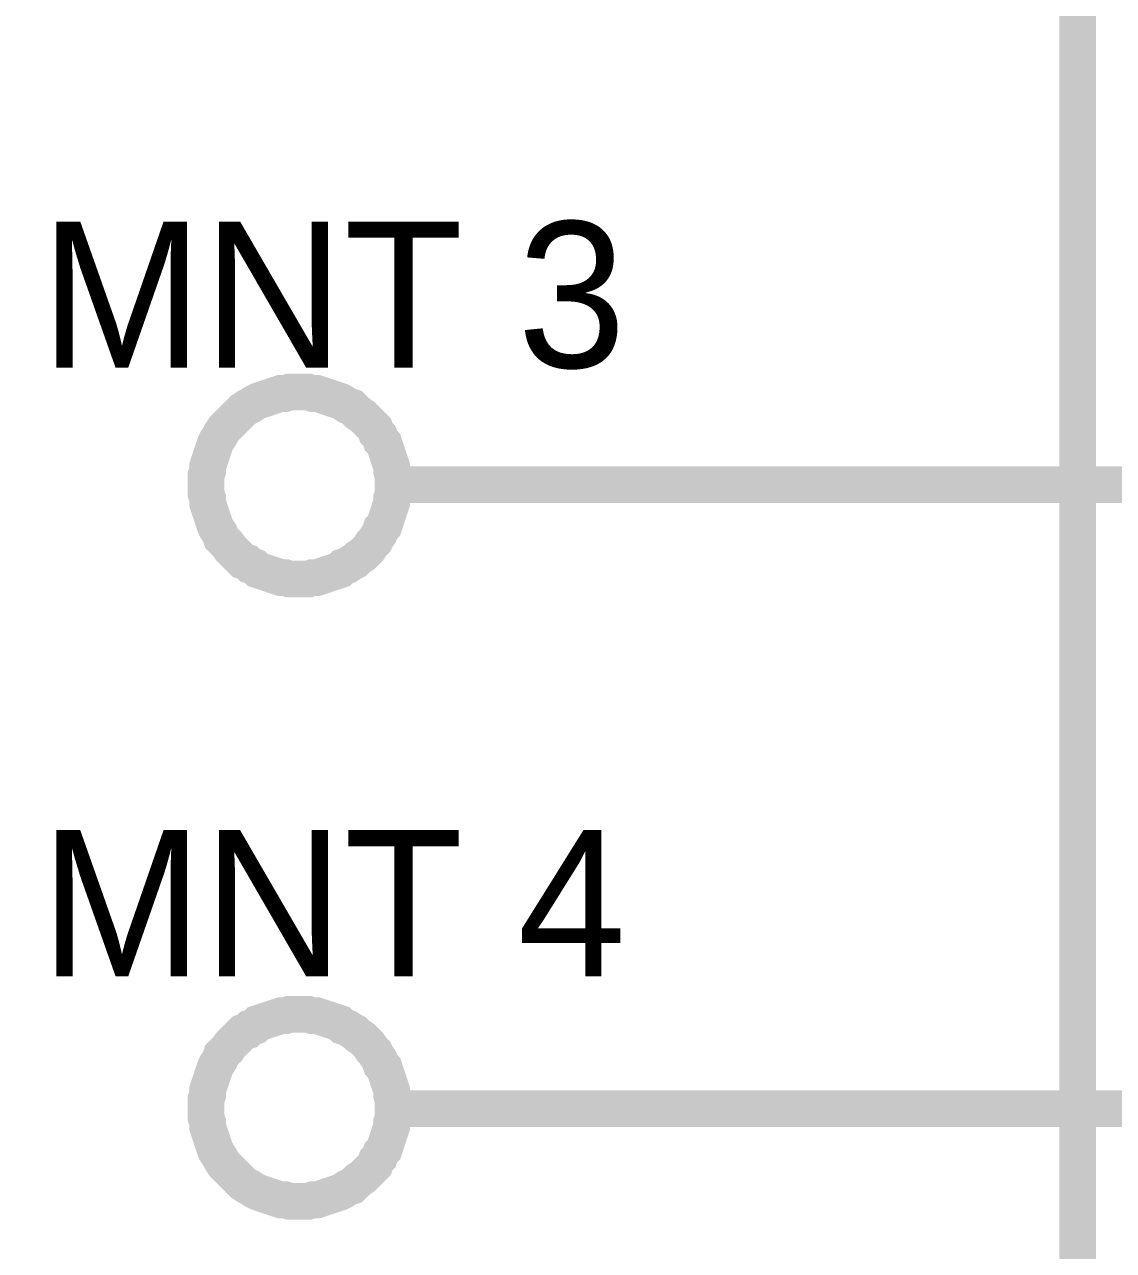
# Model space of a CAD drawing. Header units: inches. Extents: x 0 to 569, y 0 to 432.
# Drawn here: x 9.2 to 18.08, y 156.32 to 166.31 of the extents above; entities that cross this region are included whole.
import ezdxf

# ---------------------------------------------------------------- set-up
doc = ezdxf.new("R2010")
doc.units = ezdxf.units.IN
doc.layers.add('Sheet', color=255, linetype='Continuous')

msp = doc.modelspace()

# ---------------------------------------------------------------- linework, layer by layer
at = {"layer": 'Sheet'}
for points in [[(5.085, 185.415, 0.2997, 0.2997, 0), (17.785, 185.415, 0.2997, 0.2997, 0), (17.785, 152.4, 0.2997, 0.2997, 0), (5.085, 152.4, 0.2997, 0.2997, 0), (5.085, 185.415, 0.2997, 0.2997, 0)], [(5.085, 185.415, 0.0991, 0.0991, 0), (5.085, 152.4, 0.0991, 0.0991, 0), (17.785, 152.4, 0.0991, 0.0991, 0), (17.785, 185.415, 0.0991, 0.0991, 0), (5.085, 185.415, 0.0991, 0.0991, 0), (5.085, 185.415, 0.0991, 0.0991, 0)]]:
    msp.add_lwpolyline(points, format="xyseb", close=True, dxfattribs=at)
for points in [[(10.6784, 162.5575, 0.2997, 0.2997, 0), (10.6784, 162.5947, 0.2997, 0.2997, 0), (10.6784, 162.6319, 0.2997, 0.2997, 0), (10.6908, 162.6691, 0.2997, 0.2997, 0), (10.6908, 162.7063, 0.2997, 0.2997, 0), (10.7032, 162.7436, 0.2997, 0.2997, 0), (10.7156, 162.7808, 0.2997, 0.2997, 0), (10.728, 162.818, 0.2997, 0.2997, 0), (10.7404, 162.8552, 0.2997, 0.2997, 0), (10.7528, 162.8924, 0.2997, 0.2997, 0), (10.7652, 162.9172, 0.2997, 0.2997, 0), (10.79, 162.9544, 0.2997, 0.2997, 0), (10.8024, 162.9792, 0.2997, 0.2997, 0), (10.8272, 163.0164, 0.2997, 0.2997, 0), (10.8521, 163.0412, 0.2997, 0.2997, 0), (10.8769, 163.066, 0.2997, 0.2997, 0), (10.9017, 163.0908, 0.2997, 0.2997, 0), (10.9265, 163.1156, 0.2997, 0.2997, 0), (10.9513, 163.1404, 0.2997, 0.2997, 0), (10.9761, 163.1652, 0.2997, 0.2997, 0), (11.0133, 163.19, 0.2997, 0.2997, 0), (11.0381, 163.2024, 0.2997, 0.2997, 0), (11.0753, 163.2272, 0.2997, 0.2997, 0), (11.1001, 163.2396, 0.2997, 0.2997, 0), (11.1373, 163.2521, 0.2997, 0.2997, 0), (11.1745, 163.2645, 0.2997, 0.2997, 0), (11.2117, 163.2769, 0.2997, 0.2997, 0), (11.2489, 163.2893, 0.2997, 0.2997, 0), (11.2861, 163.3017, 0.2997, 0.2997, 0), (11.3233, 163.3017, 0.2997, 0.2997, 0), (11.3605, 163.3141, 0.2997, 0.2997, 0), (11.3978, 163.3141, 0.2997, 0.2997, 0), (11.435, 163.3141, 0.2997, 0.2997, 0)], [(11.435, 163.3141, 0.2997, 0.2997, 0), (11.435, 163.3141, 0.2997, 0.2997, 0)], [(11.435, 163.3141, 0.2997, 0.2997, 0), (11.4722, 163.3141, 0.2997, 0.2997, 0), (11.5094, 163.3141, 0.2997, 0.2997, 0), (11.5466, 163.3017, 0.2997, 0.2997, 0), (11.5838, 163.3017, 0.2997, 0.2997, 0), (11.621, 163.2893, 0.2997, 0.2997, 0), (11.6582, 163.2769, 0.2997, 0.2997, 0), (11.6954, 163.2645, 0.2997, 0.2997, 0), (11.7326, 163.2521, 0.2997, 0.2997, 0), (11.7698, 163.2396, 0.2997, 0.2997, 0), (11.7946, 163.2272, 0.2997, 0.2997, 0), (11.8318, 163.2024, 0.2997, 0.2997, 0), (11.869, 163.19, 0.2997, 0.2997, 0), (11.8938, 163.1652, 0.2997, 0.2997, 0), (11.9187, 163.1404, 0.2997, 0.2997, 0), (11.9559, 163.1156, 0.2997, 0.2997, 0), (11.9807, 163.0908, 0.2997, 0.2997, 0), (12.0055, 163.066, 0.2997, 0.2997, 0), (12.0303, 163.0412, 0.2997, 0.2997, 0), (12.0551, 163.0164, 0.2997, 0.2997, 0), (12.0675, 162.9792, 0.2997, 0.2997, 0), (12.0923, 162.9544, 0.2997, 0.2997, 0), (12.1047, 162.9172, 0.2997, 0.2997, 0), (12.1295, 162.8924, 0.2997, 0.2997, 0), (12.1419, 162.8552, 0.2997, 0.2997, 0), (12.1543, 162.818, 0.2997, 0.2997, 0), (12.1667, 162.7808, 0.2997, 0.2997, 0), (12.1791, 162.7436, 0.2997, 0.2997, 0), (12.1915, 162.7063, 0.2997, 0.2997, 0), (12.1915, 162.6691, 0.2997, 0.2997, 0), (12.2039, 162.6319, 0.2997, 0.2997, 0), (12.2039, 162.5947, 0.2997, 0.2997, 0), (12.2039, 162.5575, 0.2997, 0.2997, 0)], [(11.435, 161.7886, 0.2997, 0.2997, 0), (11.3978, 161.7886, 0.2997, 0.2997, 0), (11.3605, 161.7886, 0.2997, 0.2997, 0), (11.3233, 161.801, 0.2997, 0.2997, 0), (11.2861, 161.801, 0.2997, 0.2997, 0), (11.2489, 161.8134, 0.2997, 0.2997, 0), (11.2117, 161.8258, 0.2997, 0.2997, 0), (11.1745, 161.8382, 0.2997, 0.2997, 0), (11.1373, 161.8506, 0.2997, 0.2997, 0), (11.1001, 161.863, 0.2997, 0.2997, 0), (11.0753, 161.8878, 0.2997, 0.2997, 0), (11.0381, 161.9002, 0.2997, 0.2997, 0), (11.0133, 161.925, 0.2997, 0.2997, 0), (10.9761, 161.9374, 0.2997, 0.2997, 0), (10.9513, 161.9622, 0.2997, 0.2997, 0), (10.9265, 161.987, 0.2997, 0.2997, 0), (10.9017, 162.0118, 0.2997, 0.2997, 0), (10.8769, 162.0366, 0.2997, 0.2997, 0), (10.8521, 162.0738, 0.2997, 0.2997, 0), (10.8272, 162.0986, 0.2997, 0.2997, 0), (10.8024, 162.1234, 0.2997, 0.2997, 0), (10.79, 162.1606, 0.2997, 0.2997, 0), (10.7652, 162.1979, 0.2997, 0.2997, 0), (10.7528, 162.2227, 0.2997, 0.2997, 0), (10.7404, 162.2599, 0.2997, 0.2997, 0), (10.728, 162.2971, 0.2997, 0.2997, 0), (10.7156, 162.3343, 0.2997, 0.2997, 0), (10.7032, 162.3715, 0.2997, 0.2997, 0), (10.6908, 162.4087, 0.2997, 0.2997, 0), (10.6908, 162.4459, 0.2997, 0.2997, 0), (10.6784, 162.4831, 0.2997, 0.2997, 0), (10.6784, 162.5203, 0.2997, 0.2997, 0), (10.6784, 162.5575, 0.2997, 0.2997, 0)], [(10.6784, 162.5575, 0.2997, 0.2997, 0), (10.6784, 162.5575, 0.2997, 0.2997, 0)], [(12.2039, 162.5575, 0.2997, 0.2997, 0), (12.2039, 162.5203, 0.2997, 0.2997, 0), (12.2039, 162.4831, 0.2997, 0.2997, 0), (12.1915, 162.4459, 0.2997, 0.2997, 0), (12.1915, 162.4087, 0.2997, 0.2997, 0), (12.1791, 162.3715, 0.2997, 0.2997, 0), (12.1667, 162.3343, 0.2997, 0.2997, 0), (12.1543, 162.2971, 0.2997, 0.2997, 0), (12.1419, 162.2599, 0.2997, 0.2997, 0), (12.1295, 162.2227, 0.2997, 0.2997, 0), (12.1047, 162.1979, 0.2997, 0.2997, 0), (12.0923, 162.1606, 0.2997, 0.2997, 0), (12.0675, 162.1234, 0.2997, 0.2997, 0), (12.0551, 162.0986, 0.2997, 0.2997, 0), (12.0303, 162.0738, 0.2997, 0.2997, 0), (12.0055, 162.0366, 0.2997, 0.2997, 0), (11.9807, 162.0118, 0.2997, 0.2997, 0), (11.9559, 161.987, 0.2997, 0.2997, 0), (11.9187, 161.9622, 0.2997, 0.2997, 0), (11.8938, 161.9374, 0.2997, 0.2997, 0), (11.869, 161.925, 0.2997, 0.2997, 0), (11.8318, 161.9002, 0.2997, 0.2997, 0), (11.7946, 161.8878, 0.2997, 0.2997, 0), (11.7698, 161.863, 0.2997, 0.2997, 0), (11.7326, 161.8506, 0.2997, 0.2997, 0), (11.6954, 161.8382, 0.2997, 0.2997, 0), (11.6582, 161.8258, 0.2997, 0.2997, 0), (11.621, 161.8134, 0.2997, 0.2997, 0), (11.5838, 161.801, 0.2997, 0.2997, 0), (11.5466, 161.801, 0.2997, 0.2997, 0), (11.5094, 161.7886, 0.2997, 0.2997, 0), (11.4722, 161.7886, 0.2997, 0.2997, 0), (11.435, 161.7886, 0.2997, 0.2997, 0)], [(12.2039, 162.5575, 0.2997, 0.2997, 0), (12.2039, 162.5575, 0.2997, 0.2997, 0), (12.2039, 162.5575, 0.2997, 0.2997, 0), (12.2039, 162.5575, 0.2997, 0.2997, 0), (12.2039, 162.5575, 0.2997, 0.2997, 0), (12.2039, 162.5575, 0.2997, 0.2997, 0), (12.2039, 162.5575, 0.2997, 0.2997, 0), (12.2039, 162.5575, 0.2997, 0.2997, 0), (12.2039, 162.5575, 0.2997, 0.2997, 0), (12.2039, 162.5575, 0.2997, 0.2997, 0), (12.2039, 162.5575, 0.2997, 0.2997, 0), (12.2039, 162.5575, 0.2997, 0.2997, 0), (12.2039, 162.5575, 0.2997, 0.2997, 0), (12.2039, 162.5575, 0.2997, 0.2997, 0), (12.2039, 162.5575, 0.2997, 0.2997, 0), (12.2039, 162.5575, 0.2997, 0.2997, 0), (12.2039, 162.5575, 0.2997, 0.2997, 0), (12.2039, 162.5575, 0.2997, 0.2997, 0), (12.2039, 162.5575, 0.2997, 0.2997, 0), (12.2039, 162.5575, 0.2997, 0.2997, 0), (12.2039, 162.5575, 0.2997, 0.2997, 0), (12.2039, 162.5575, 0.2997, 0.2997, 0), (12.2039, 162.5575, 0.2997, 0.2997, 0), (12.2039, 162.5575, 0.2997, 0.2997, 0), (12.2039, 162.5575, 0.2997, 0.2997, 0), (12.2039, 162.5575, 0.2997, 0.2997, 0), (12.2039, 162.5575, 0.2997, 0.2997, 0), (12.2039, 162.5575, 0.2997, 0.2997, 0), (12.2039, 162.5575, 0.2997, 0.2997, 0), (12.2039, 162.5575, 0.2997, 0.2997, 0), (12.2039, 162.5575, 0.2997, 0.2997, 0), (12.2039, 162.5575, 0.2997, 0.2997, 0), (12.2039, 162.5575, 0.2997, 0.2997, 0)], [(12.2039, 162.5575, 0.2997, 0.2997, 0), (12.2039, 162.5575, 0.2997, 0.2997, 0)], [(12.2039, 162.5575, 0.2997, 0.2997, 0), (17.785, 162.5575, 0.2997, 0.2997, 0)], [(17.785, 162.5575, 0.2997, 0.2997, 0), (22.8699, 162.5575, 0.2997, 0.2997, 0)], [(10.6784, 157.4726, 0.2997, 0.2997, 0), (10.6784, 157.5098, 0.2997, 0.2997, 0), (10.6784, 157.547, 0.2997, 0.2997, 0), (10.6908, 157.5842, 0.2997, 0.2997, 0), (10.6908, 157.6214, 0.2997, 0.2997, 0), (10.7032, 157.6586, 0.2997, 0.2997, 0), (10.7156, 157.6958, 0.2997, 0.2997, 0), (10.728, 157.733, 0.2997, 0.2997, 0), (10.7404, 157.7702, 0.2997, 0.2997, 0), (10.7528, 157.8074, 0.2997, 0.2997, 0), (10.7652, 157.8322, 0.2997, 0.2997, 0), (10.79, 157.8694, 0.2997, 0.2997, 0), (10.8024, 157.9066, 0.2997, 0.2997, 0), (10.8272, 157.9314, 0.2997, 0.2997, 0), (10.8521, 157.9563, 0.2997, 0.2997, 0), (10.8769, 157.9935, 0.2997, 0.2997, 0), (10.9017, 158.0183, 0.2997, 0.2997, 0), (10.9265, 158.0431, 0.2997, 0.2997, 0), (10.9513, 158.0679, 0.2997, 0.2997, 0), (10.9761, 158.0927, 0.2997, 0.2997, 0), (11.0133, 158.1051, 0.2997, 0.2997, 0), (11.0381, 158.1299, 0.2997, 0.2997, 0), (11.0753, 158.1423, 0.2997, 0.2997, 0), (11.1001, 158.1671, 0.2997, 0.2997, 0), (11.1373, 158.1795, 0.2997, 0.2997, 0), (11.1745, 158.1919, 0.2997, 0.2997, 0), (11.2117, 158.2043, 0.2997, 0.2997, 0), (11.2489, 158.2167, 0.2997, 0.2997, 0), (11.2861, 158.2291, 0.2997, 0.2997, 0), (11.3233, 158.2291, 0.2997, 0.2997, 0), (11.3605, 158.2415, 0.2997, 0.2997, 0), (11.3978, 158.2415, 0.2997, 0.2997, 0), (11.435, 158.2415, 0.2997, 0.2997, 0)], [(11.435, 158.2415, 0.2997, 0.2997, 0), (11.435, 158.2415, 0.2997, 0.2997, 0)], [(11.435, 158.2415, 0.2997, 0.2997, 0), (11.4722, 158.2415, 0.2997, 0.2997, 0), (11.5094, 158.2415, 0.2997, 0.2997, 0), (11.5466, 158.2291, 0.2997, 0.2997, 0), (11.5838, 158.2291, 0.2997, 0.2997, 0), (11.621, 158.2167, 0.2997, 0.2997, 0), (11.6582, 158.2043, 0.2997, 0.2997, 0), (11.6954, 158.1919, 0.2997, 0.2997, 0), (11.7326, 158.1795, 0.2997, 0.2997, 0), (11.7698, 158.1671, 0.2997, 0.2997, 0), (11.7946, 158.1423, 0.2997, 0.2997, 0), (11.8318, 158.1299, 0.2997, 0.2997, 0), (11.869, 158.1051, 0.2997, 0.2997, 0), (11.8938, 158.0927, 0.2997, 0.2997, 0), (11.9187, 158.0679, 0.2997, 0.2997, 0), (11.9559, 158.0431, 0.2997, 0.2997, 0), (11.9807, 158.0183, 0.2997, 0.2997, 0), (12.0055, 157.9935, 0.2997, 0.2997, 0), (12.0303, 157.9563, 0.2997, 0.2997, 0), (12.0551, 157.9314, 0.2997, 0.2997, 0), (12.0675, 157.9066, 0.2997, 0.2997, 0), (12.0923, 157.8694, 0.2997, 0.2997, 0), (12.1047, 157.8322, 0.2997, 0.2997, 0), (12.1295, 157.8074, 0.2997, 0.2997, 0), (12.1419, 157.7702, 0.2997, 0.2997, 0), (12.1543, 157.733, 0.2997, 0.2997, 0), (12.1667, 157.6958, 0.2997, 0.2997, 0), (12.1791, 157.6586, 0.2997, 0.2997, 0), (12.1915, 157.6214, 0.2997, 0.2997, 0), (12.1915, 157.5842, 0.2997, 0.2997, 0), (12.2039, 157.547, 0.2997, 0.2997, 0), (12.2039, 157.5098, 0.2997, 0.2997, 0), (12.2039, 157.4726, 0.2997, 0.2997, 0)], [(11.435, 156.716, 0.2997, 0.2997, 0), (11.3978, 156.716, 0.2997, 0.2997, 0), (11.3605, 156.716, 0.2997, 0.2997, 0), (11.3233, 156.7284, 0.2997, 0.2997, 0), (11.2861, 156.7284, 0.2997, 0.2997, 0), (11.2489, 156.7408, 0.2997, 0.2997, 0), (11.2117, 156.7532, 0.2997, 0.2997, 0), (11.1745, 156.7656, 0.2997, 0.2997, 0), (11.1373, 156.778, 0.2997, 0.2997, 0), (11.1001, 156.7904, 0.2997, 0.2997, 0), (11.0753, 156.8028, 0.2997, 0.2997, 0), (11.0381, 156.8276, 0.2997, 0.2997, 0), (11.0133, 156.84, 0.2997, 0.2997, 0), (10.9761, 156.8648, 0.2997, 0.2997, 0), (10.9513, 156.8896, 0.2997, 0.2997, 0), (10.9265, 156.9145, 0.2997, 0.2997, 0), (10.9017, 156.9393, 0.2997, 0.2997, 0), (10.8769, 156.9641, 0.2997, 0.2997, 0), (10.8521, 156.9889, 0.2997, 0.2997, 0), (10.8272, 157.0137, 0.2997, 0.2997, 0), (10.8024, 157.0509, 0.2997, 0.2997, 0), (10.79, 157.0757, 0.2997, 0.2997, 0), (10.7652, 157.1129, 0.2997, 0.2997, 0), (10.7528, 157.1377, 0.2997, 0.2997, 0), (10.7404, 157.1749, 0.2997, 0.2997, 0), (10.728, 157.2121, 0.2997, 0.2997, 0), (10.7156, 157.2493, 0.2997, 0.2997, 0), (10.7032, 157.2865, 0.2997, 0.2997, 0), (10.6908, 157.3237, 0.2997, 0.2997, 0), (10.6908, 157.3609, 0.2997, 0.2997, 0), (10.6784, 157.3981, 0.2997, 0.2997, 0), (10.6784, 157.4354, 0.2997, 0.2997, 0), (10.6784, 157.4726, 0.2997, 0.2997, 0)], [(10.6784, 157.4726, 0.2997, 0.2997, 0), (10.6784, 157.4726, 0.2997, 0.2997, 0)], [(12.2039, 157.4726, 0.2997, 0.2997, 0), (12.2039, 157.4354, 0.2997, 0.2997, 0), (12.2039, 157.3981, 0.2997, 0.2997, 0), (12.1915, 157.3609, 0.2997, 0.2997, 0), (12.1915, 157.3237, 0.2997, 0.2997, 0), (12.1791, 157.2865, 0.2997, 0.2997, 0), (12.1667, 157.2493, 0.2997, 0.2997, 0), (12.1543, 157.2121, 0.2997, 0.2997, 0), (12.1419, 157.1749, 0.2997, 0.2997, 0), (12.1295, 157.1377, 0.2997, 0.2997, 0), (12.1047, 157.1129, 0.2997, 0.2997, 0), (12.0923, 157.0757, 0.2997, 0.2997, 0), (12.0675, 157.0509, 0.2997, 0.2997, 0), (12.0551, 157.0137, 0.2997, 0.2997, 0), (12.0303, 156.9889, 0.2997, 0.2997, 0), (12.0055, 156.9641, 0.2997, 0.2997, 0), (11.9807, 156.9393, 0.2997, 0.2997, 0), (11.9559, 156.9145, 0.2997, 0.2997, 0), (11.9187, 156.8896, 0.2997, 0.2997, 0), (11.8938, 156.8648, 0.2997, 0.2997, 0), (11.869, 156.84, 0.2997, 0.2997, 0), (11.8318, 156.8276, 0.2997, 0.2997, 0), (11.7946, 156.8028, 0.2997, 0.2997, 0), (11.7698, 156.7904, 0.2997, 0.2997, 0), (11.7326, 156.778, 0.2997, 0.2997, 0), (11.6954, 156.7656, 0.2997, 0.2997, 0), (11.6582, 156.7532, 0.2997, 0.2997, 0), (11.621, 156.7408, 0.2997, 0.2997, 0), (11.5838, 156.7284, 0.2997, 0.2997, 0), (11.5466, 156.7284, 0.2997, 0.2997, 0), (11.5094, 156.716, 0.2997, 0.2997, 0), (11.4722, 156.716, 0.2997, 0.2997, 0), (11.435, 156.716, 0.2997, 0.2997, 0)], [(12.2039, 157.4726, 0.2997, 0.2997, 0), (12.2039, 157.4726, 0.2997, 0.2997, 0), (12.2039, 157.4726, 0.2997, 0.2997, 0), (12.2039, 157.4726, 0.2997, 0.2997, 0), (12.2039, 157.4726, 0.2997, 0.2997, 0), (12.2039, 157.4726, 0.2997, 0.2997, 0), (12.2039, 157.4726, 0.2997, 0.2997, 0), (12.2039, 157.4726, 0.2997, 0.2997, 0), (12.2039, 157.4726, 0.2997, 0.2997, 0), (12.2039, 157.4726, 0.2997, 0.2997, 0), (12.2039, 157.4726, 0.2997, 0.2997, 0), (12.2039, 157.4726, 0.2997, 0.2997, 0), (12.2039, 157.4726, 0.2997, 0.2997, 0), (12.2039, 157.4726, 0.2997, 0.2997, 0), (12.2039, 157.4726, 0.2997, 0.2997, 0), (12.2039, 157.4726, 0.2997, 0.2997, 0), (12.2039, 157.4726, 0.2997, 0.2997, 0), (12.2039, 157.4726, 0.2997, 0.2997, 0), (12.2039, 157.4726, 0.2997, 0.2997, 0), (12.2039, 157.4726, 0.2997, 0.2997, 0), (12.2039, 157.4726, 0.2997, 0.2997, 0), (12.2039, 157.4726, 0.2997, 0.2997, 0), (12.2039, 157.4726, 0.2997, 0.2997, 0), (12.2039, 157.4726, 0.2997, 0.2997, 0), (12.2039, 157.4726, 0.2997, 0.2997, 0), (12.2039, 157.4726, 0.2997, 0.2997, 0), (12.2039, 157.4726, 0.2997, 0.2997, 0), (12.2039, 157.4726, 0.2997, 0.2997, 0), (12.2039, 157.4726, 0.2997, 0.2997, 0), (12.2039, 157.4726, 0.2997, 0.2997, 0), (12.2039, 157.4726, 0.2997, 0.2997, 0), (12.2039, 157.4726, 0.2997, 0.2997, 0), (12.2039, 157.4726, 0.2997, 0.2997, 0)], [(12.2039, 157.4726, 0.2997, 0.2997, 0), (12.2039, 157.4726, 0.2997, 0.2997, 0)], [(12.2039, 157.4726, 0.2997, 0.2997, 0), (17.785, 157.4726, 0.2997, 0.2997, 0)], [(17.785, 157.4726, 0.2997, 0.2997, 0), (22.8699, 157.4726, 0.2997, 0.2997, 0)]]:
    msp.add_lwpolyline(points, format="xyseb", dxfattribs=at)

# ---------------------------------------------------------------- texts
for s, p in [('MNT 3', (9.3266, 163.5125)), ('MNT 4', (9.3266, 158.5516))]:
    msp.add_text(s, height=1.19063, dxfattribs=at).set_placement(p)

doc.saveas('drawing.dxf')
